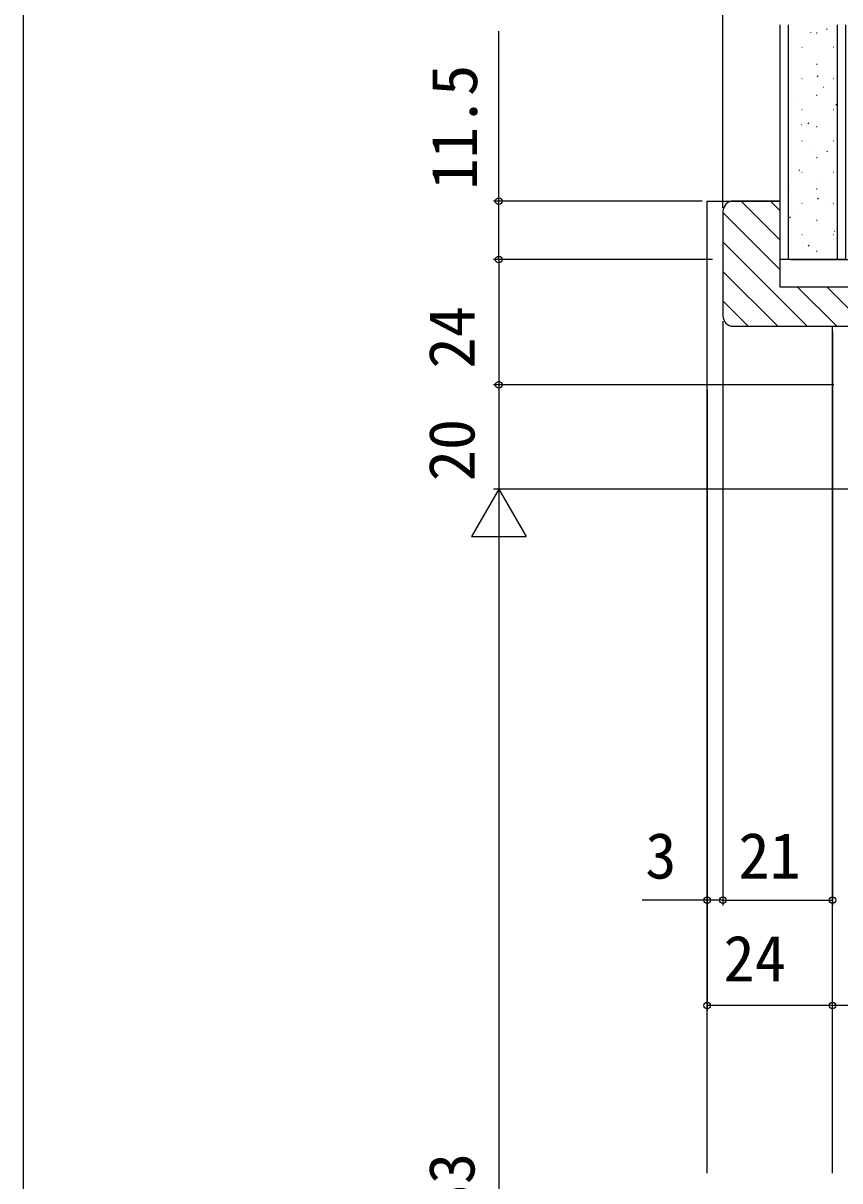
# Model space of a CAD drawing. Units: millimetres, scale not verified. Extents: x -525 to 525, y -783 to 779.
# Drawn here: x -525 to -368.4, y 288.4 to 510.3 of the extents above; entities that cross this region are included whole.
import ezdxf
from ezdxf.enums import TextEntityAlignment as Align

# ---------------------------------------------------------------- set-up
doc = ezdxf.new("R2010")
doc.units = ezdxf.units.MM
doc.header["$LTSCALE"] = 4
for name, color, linetype in [('0-5_YKK_12', 2, 'Continuous'), ('0-8_YKK_D', 6, 'Continuous'), ('0-9_YKK_ZWAK', 7, 'Continuous'), ('0-A_YSS_K', 3, 'Continuous'), ('0-B_YSS_KE', 3, 'Continuous')]:
    doc.layers.add(name, color=color, linetype=linetype)
doc.styles.add('ＭＳ ゴシック', font='')
doc.styles.get('ＭＳ ゴシック').set_extended_font_data('MS Gothic')

msp = doc.modelspace()

# ---------------------------------------------------------------- linework, layer by layer
at = {"layer": '0-5_YKK_12'}
for p, q in [((-393.787, 476.166), (-379.787, 476.166)), ((-393.787, 289.866), (-393.787, 476.166)), ((-377.787, 464.966), (-221.787, 464.966)), ((-369.787, 289.866), (-369.787, 452.166))]:
    msp.add_line(p, q, dxfattribs=at)
at = {"layer": '0-8_YKK_D'}
for p, q in [((-390.787, 474.894), (-390.787, 550.583)), ((-394.787, 476.166), (-434.787, 476.166)), ((-392.787, 464.966), (-434.787, 464.966)), ((-394.787, 464.966), (-434.787, 464.966)), ((-433.787, 464.966), (-433.787, 440.966)), ((-390.787, 453.166), (-390.787, 341.166)), ((-390.787, 453.166), (-390.787, 341.166)), ((-369.787, 451.166), (-369.787, 341.166)), ((-392.787, 440.966), (-434.787, 440.966)), ((-369.487, 440.966), (-434.787, 440.966)), ((-433.787, 440.966), (-433.787, 420.966)), ((-393.787, 439.966), (-393.787, 341.166)), ((-393.787, 438.966), (-393.787, 320.966)), ((-433.787, 420.966), (-439.037, 411.873)), ((-369.487, 420.966), (-434.787, 420.966)), ((-321.087, 420.966), (-434.787, 420.966)), ((-433.787, 420.966), (-428.537, 411.873)), ((-433.787, 420.966), (-433.787, 402.779)), ((-439.037, 411.873), (-428.537, 411.873)), ((-433.787, 410.466), (-433.787, 155.469)), ((-390.787, 342.166), (-369.787, 342.166)), ((-369.787, 321.966), (-393.787, 321.966)), ((-229.787, 321.966), (-369.787, 321.966))]:
    msp.add_line(p, q, dxfattribs=at)
for points in [[(-433.787, 464.966), (-433.787, 476.166), (-433.787, 508.716)], [(-390.787, 342.166), (-393.787, 342.166), (-406.292, 342.166)]]:
    msp.add_lwpolyline(points, dxfattribs=at)
for centre in [(-433.787, 476.166), (-433.787, 464.966), (-433.787, 464.966), (-433.787, 440.966), (-433.787, 440.966), (-393.787, 342.166), (-390.787, 342.166), (-390.787, 342.166), (-369.787, 342.166), (-393.787, 321.966), (-369.787, 321.966), (-369.787, 321.966)]:
    msp.add_circle(centre, 0.637, dxfattribs=at)
at = {"layer": '0-9_YKK_ZWAK'}
msp.add_line((-525, 746.7), (-525, -783.3), dxfattribs=at)
at = {"layer": '0-A_YSS_K'}
for p, q in [((-379.787, 464.966), (-379.787, 509.966)), ((-378.287, 509.966), (-378.287, 464.966)), ((-373.953, 508.512), (-373.935, 508.518)), ((-372.811, 508.411), (-372.711, 508.411)), ((-370.94, 509.073), (-370.773, 509.183)), ((-368.787, 464.966), (-368.787, 509.966)), ((-375.661, 505.661), (-375.561, 505.661)), ((-369.581, 505.661), (-369.481, 505.661)), ((-372.811, 502.431), (-372.711, 502.431)), ((-372.661, 503.287), (-372.643, 503.294)), ((-378.242, 501.311), (-378.223, 501.318)), ((-375.661, 499.681), (-375.561, 499.681)), ((-372.709, 500.066), (-372.542, 500.177)), ((-369.581, 499.681), (-369.481, 499.681)), ((-371.464, 498.029), (-371.445, 498.036)), ((-376.95, 496.087), (-376.931, 496.093)), ((-372.811, 496.451), (-372.711, 496.451)), ((-375.661, 493.701), (-375.561, 493.701)), ((-369.581, 493.701), (-369.481, 493.701)), ((-369.512, 493.039), (-369.493, 493.045)), ((-369.099, 494.62), (-368.933, 494.73)), ((-375.752, 490.829), (-375.733, 490.836)), ((-374.478, 491.06), (-374.311, 491.17)), ((-372.811, 490.471), (-372.711, 490.471)), ((-375.661, 487.721), (-375.561, 487.721)), ((-369.581, 487.721), (-369.481, 487.721)), ((-373.8, 485.838), (-373.781, 485.845)), ((-372.811, 484.491), (-372.711, 484.491)), ((-370.868, 485.613), (-370.701, 485.724)), ((-376.247, 482.053), (-376.08, 482.164)), ((-375.661, 481.741), (-375.561, 481.741)), ((-369.581, 481.741), (-369.481, 481.741)), ((-372.508, 480.614), (-372.489, 480.621)), ((-378.089, 478.638), (-378.07, 478.644)), ((-372.811, 478.511), (-372.711, 478.511)), ((-387.293, 476.166), (-379.787, 468.66)), ((-381.636, 476.166), (-379.787, 474.317)), ((-375.661, 475.761), (-375.561, 475.761)), ((-372.637, 476.607), (-372.47, 476.717)), ((-371.31, 475.356), (-371.292, 475.363)), ((-369.581, 475.761), (-369.481, 475.761)), ((-390.787, 474.004), (-379.787, 463.004)), ((-378.016, 473.047), (-377.849, 473.157)), ((-376.797, 473.413), (-376.778, 473.42)), ((-372.811, 472.531), (-372.711, 472.531)), ((-390.787, 468.347), (-374.606, 452.166)), ((-375.661, 469.781), (-375.561, 469.781)), ((-369.581, 469.781), (-369.481, 469.781)), ((-369.358, 470.365), (-369.34, 470.372)), ((-375.599, 468.156), (-375.58, 468.162)), ((-374.406, 467.601), (-374.239, 467.711)), ((-372.811, 466.551), (-372.711, 466.551)), ((-390.787, 462.69), (-380.263, 452.166)), ((-376.45, 459.666), (-368.95, 452.166)), ((-370.793, 459.666), (-363.293, 452.166)), ((-390.787, 457.033), (-385.92, 452.166))]:
    msp.add_line(p, q, dxfattribs=at)
msp.add_lwpolyline([(-367.287, 509.966), (-367.287, 464.966), (-379.787, 464.966)], dxfattribs=at)
at = {"layer": '0-B_YSS_KE'}
msp.add_line((-390.787, 474.166), (-390.787, 454.166), dxfattribs=at)
msp.add_lwpolyline([(-388.787, 452.166), (-358.787, 452.166), (-358.787, 459.666), (-379.787, 459.666), (-379.787, 476.166), (-388.787, 476.166)], dxfattribs=at)
for centre, start, end in [((-388.787, 474.166), 90.00001, 179.99999), ((-388.787, 454.166), 180.00001, 269.99999)]:
    msp.add_arc(centre, 2, start, end, dxfattribs=at)

# ---------------------------------------------------------------- texts
at = {"layer": '0-8_YKK_D', "style": 'ＭＳ ゴシック'}
for s, p in [('11.5', (-435.287, 478.375)), ('24', (-435.787, 444.068)), ('20', (-435.787, 422.458)), ('DH＝H－53', (-435.787, 239.808))]:
    msp.add_text(s, height=8.798, rotation=90, dxfattribs=at).set_placement(p, align=Align.BOTTOM_LEFT)
for s, p in [('3', (-405.678, 343.666)), ('21', (-387.821, 343.666)), ('24', (-390.685, 323.966))]:
    msp.add_text(s, height=8.798, dxfattribs=at).set_placement(p, align=Align.BOTTOM_LEFT)

doc.saveas('drawing.dxf')
